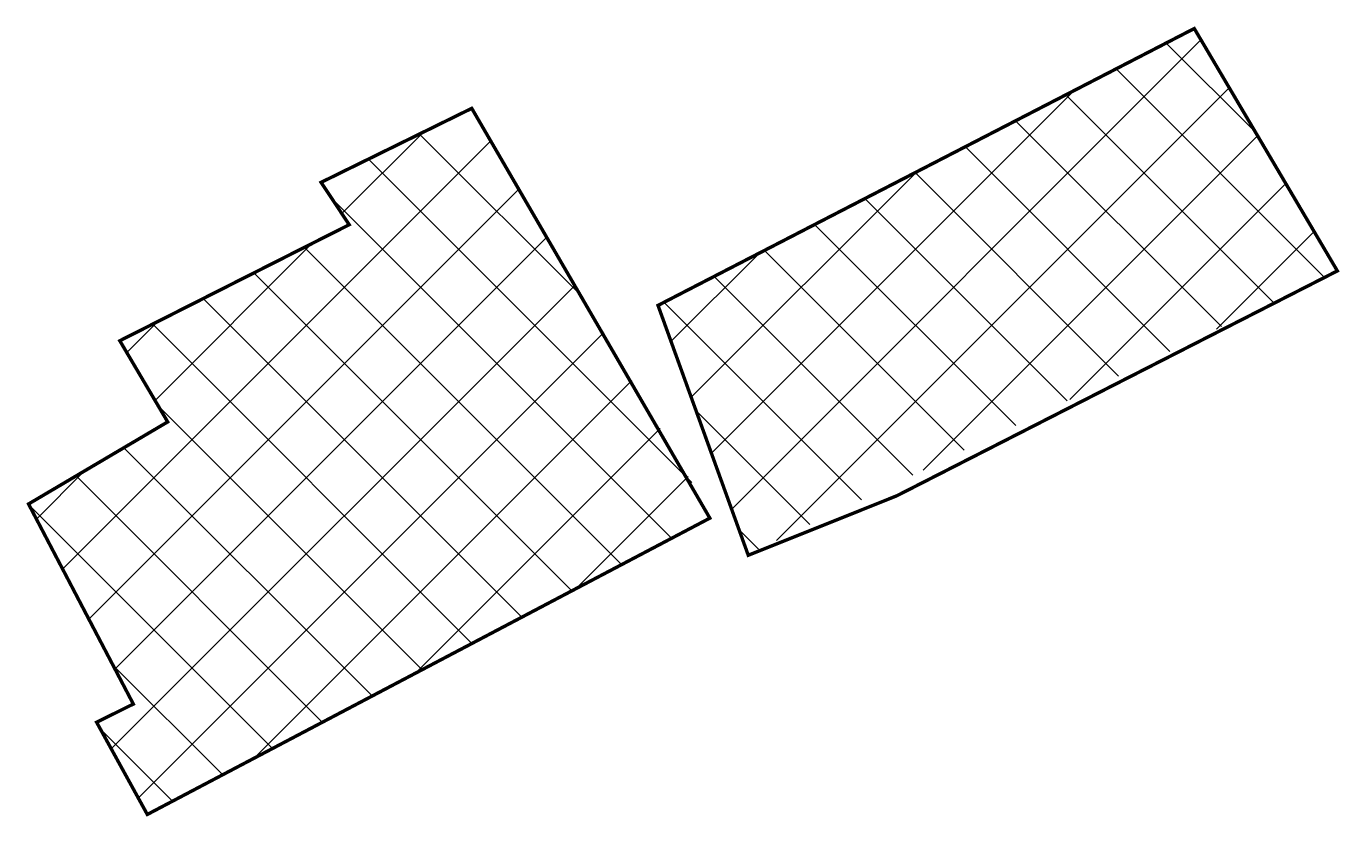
# Model space of a CAD drawing. Header units: metres. Extents: x 494039 to 619385, y 3351420 to 3402703.
# Drawn here: x 536550.82 to 536589.55, y 3374146.13 to 3374169.43 of the extents above; entities that cross this region are included whole.
import ezdxf

# ---------------------------------------------------------------- set-up
doc = ezdxf.new("R2010")
doc.units = ezdxf.units.M
doc.layers.add('房屋拆迁', color=8, linetype='Continuous')

# ---------------------------------------------------------------- blocks, each defined once
blk = doc.blocks.new('2ALL&24ALL')
at = {"layer": '房屋拆迁'}
h = blk.add_hatch(dxfattribs=at)
h.set_pattern_fill('ANSI37', color=8, scale=0.5, style=0)
h.paths.add_polyline_path([(536569.448, 3374161.203), (536585.257, 3374169.365), (536589.475, 3374162.22), (536572.073, 3374153.852)])
h = blk.add_hatch(dxfattribs=at)
h.set_pattern_fill('ANSI37', color=8, scale=0.5, style=0)
h.paths.add_polyline_path([(536553.582, 3374160.161), (536554.993, 3374157.769), (536550.891, 3374155.349), (536553.98, 3374149.452), (536552.899, 3374148.914), (536554.393, 3374146.197), (536571.019, 3374155.008), (536563.957, 3374167.012), (536559.516, 3374164.83), (536560.344, 3374163.582)])
at = {"layer": '房屋拆迁', "color": 8, "linetype": 'Continuous', "const_width": 0.1}
for points in [[(536569.448, 3374161.203), (536585.257, 3374169.365), (536589.475, 3374162.22), (536576.484, 3374155.589), (536572.109, 3374153.837), (536569.448, 3374161.203)], [(536553.582, 3374160.161), (536554.993, 3374157.769), (536550.891, 3374155.349), (536553.98, 3374149.452), (536552.899, 3374148.914), (536554.393, 3374146.197), (536570.976, 3374154.932), (536563.957, 3374167.012), (536559.516, 3374164.83), (536560.344, 3374163.582), (536553.582, 3374160.161)]]:
    blk.add_lwpolyline(points, dxfattribs=at)

msp = doc.modelspace()

# ---------------------------------------------------------------- block references
msp.add_blockref('2ALL&24ALL', (0, 0))

doc.saveas('drawing.dxf')
